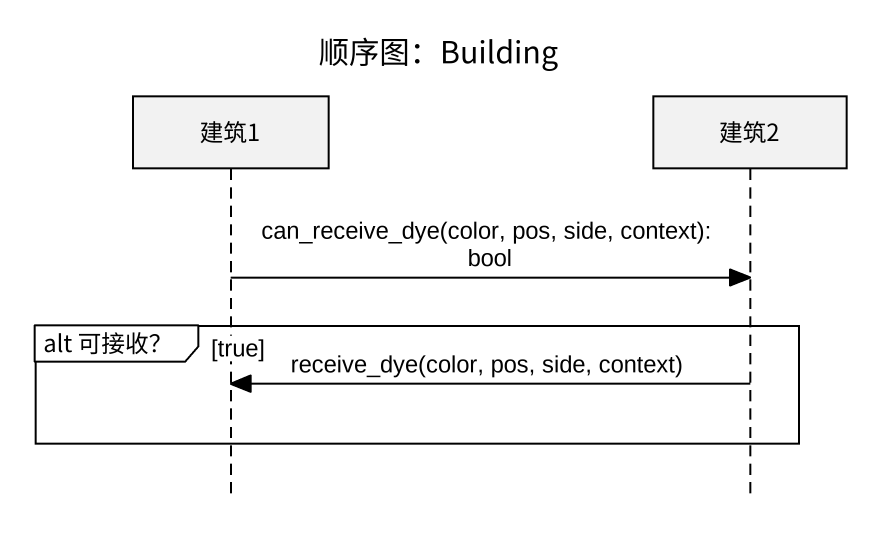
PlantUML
@startuml
title 顺序图：Building
hide footbox
participant 建筑1
participant 建筑2

建筑1 -> 建筑2 : can_receive_dye(color, pos, side, context): bool
group alt 可接收？ [true]
  建筑2 -> 建筑1 : receive_dye(color, pos, side, context)
end
@enduml
